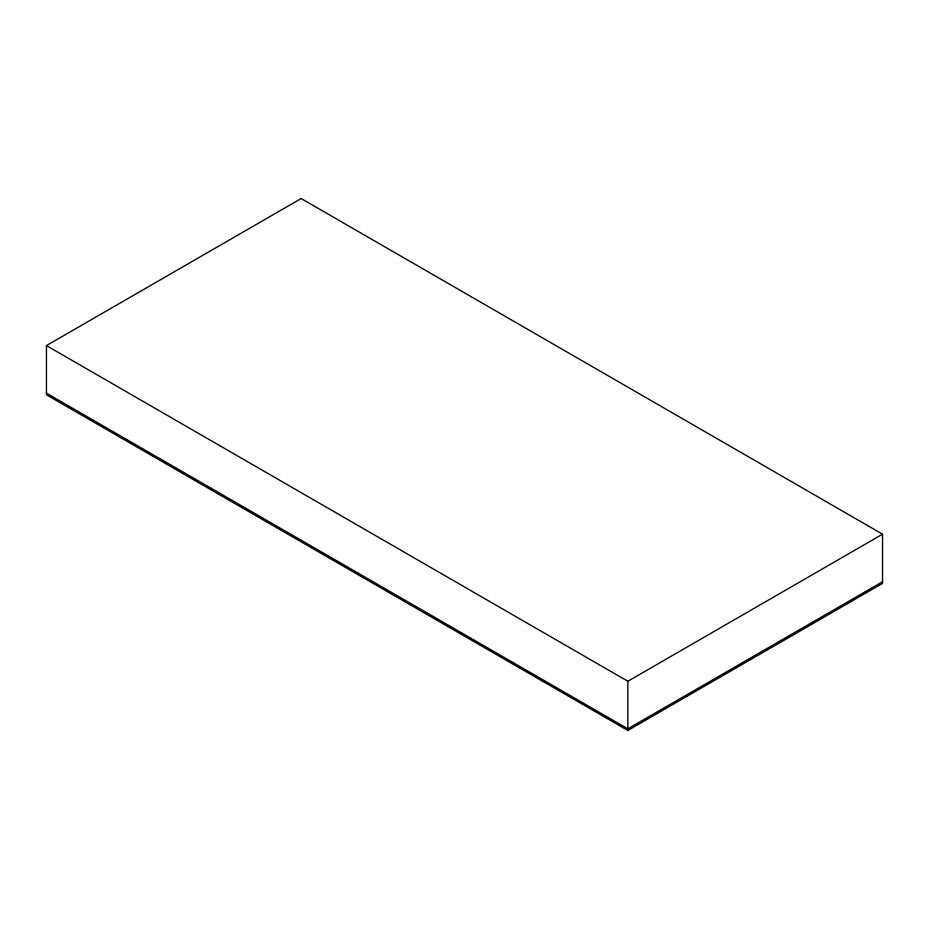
<?xml version="1.0" encoding="UTF-8"?>
<svg xmlns="http://www.w3.org/2000/svg" width="929" height="929" viewBox="0 0 929 929"><rect width="100%" height="100%" fill="white"/><g stroke="black" fill="none" stroke-linecap="round" stroke-linejoin="round"><path stroke-width="1.39" d="M46.45 345.6L301.159 198.539L882.55 534.198L882.55 583.4L627.841 730.461L46.45 394.802L46.45 345.6L627.841 681.259L882.55 534.198M882.55 581.763L627.841 728.824L46.45 393.164M627.841 681.259L627.841 730.461"/></g></svg>
